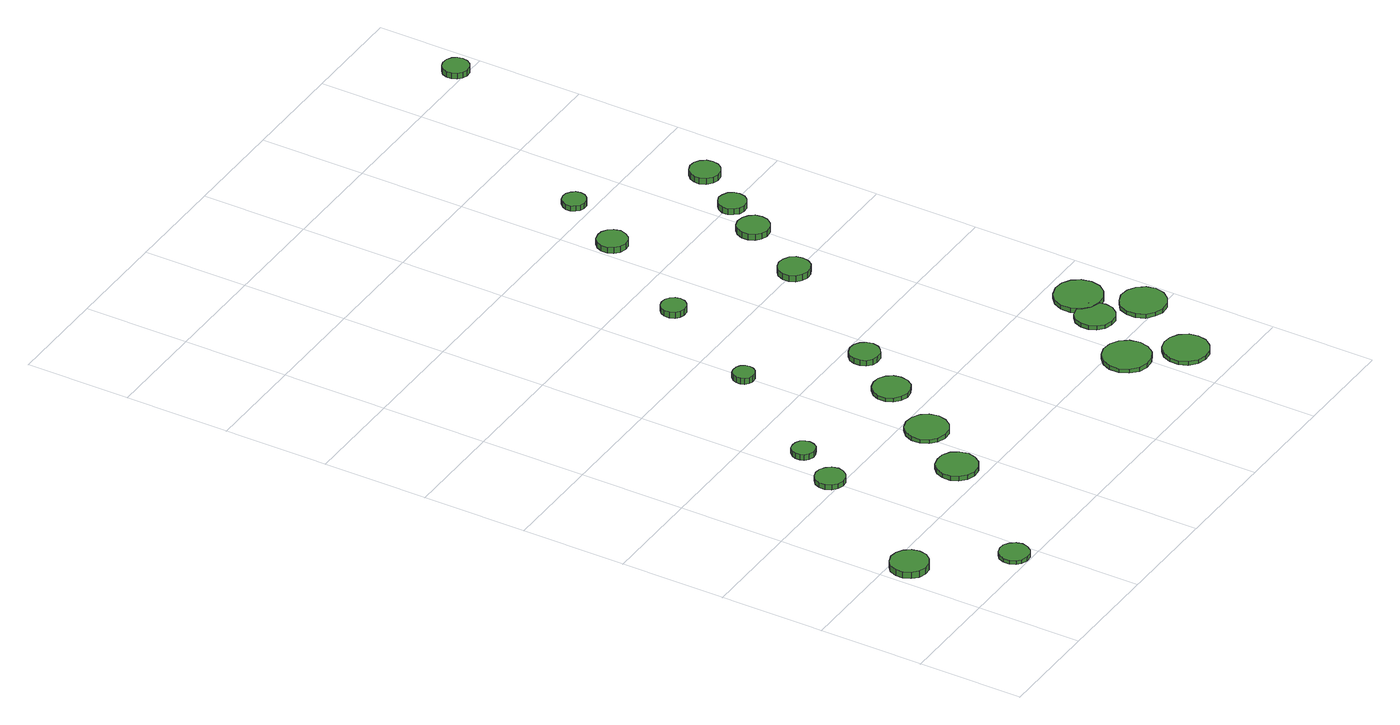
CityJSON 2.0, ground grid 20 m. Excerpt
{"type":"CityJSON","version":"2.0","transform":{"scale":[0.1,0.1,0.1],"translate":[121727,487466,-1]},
"CityObjects":{
"tree1":{"type":"SolitaryVegetationObject","attributes":{"function":"something"},"geometry":[{"type":"MultiSurface","lod":"1","boundaries":[[[0,1,2,3,4,5,6,7,8,9,10,11,12,13,14]],[[15,16,17,18,19,20,21,22,23,24,25,26,27,28,29]],[[0,29,28,1]],[[1,28,27,2]],[[2,27,26,3]],[[3,26,25,4]],[[4,25,24,5]],[[5,24,23,6]],[[6,23,22,7]],[[7,22,21,8]],[[8,21,20,9]],[[9,20,19,10]],[[10,19,18,11]],[[11,18,17,12]],[[12,17,16,13]],[[13,16,15,14]],[[14,15,29,0]]]}]},
"tree2":{"type":"SolitaryVegetationObject","attributes":{"function":"something"},"geometry":[{"type":"MultiSurface","lod":"1","boundaries":[[[30,31,32,33,34,35,36,37,38,39,40,41,42,43,44]],[[45,46,47,48,49,50,51,52,53,54,55,56,57,58,59]],[[30,59,58,31]],[[31,58,57,32]],[[32,57,56,33]],[[33,56,55,34]],[[34,55,54,35]],[[35,54,53,36]],[[36,53,52,37]],[[37,52,51,38]],[[38,51,50,39]],[[39,50,49,40]],[[40,49,48,41]],[[41,48,47,42]],[[42,47,46,43]],[[43,46,45,44]],[[44,45,59,30]]]}]},
"tree3":{"type":"SolitaryVegetationObject","attributes":{"function":"something"},"geometry":[{"type":"MultiSurface","lod":"1","boundaries":[[[60,61,62,63,64,65,66,67,68,69,70,71,72,73,74]],[[75,76,77,78,79,80,81,82,83,84,85,86,87,88,89]],[[60,89,88,61]],[[61,88,87,62]],[[62,87,86,63]],[[63,86,85,64]],[[64,85,84,65]],[[65,84,83,66]],[[66,83,82,67]],[[67,82,81,68]],[[68,81,80,69]],[[69,80,79,70]],[[70,79,78,71]],[[71,78,77,72]],[[72,77,76,73]],[[73,76,75,74]],[[74,75,89,60]]]}]},
"tree4":{"type":"SolitaryVegetationObject","attributes":{"function":"something"},"geometry":[{"type":"MultiSurface","lod":"1","boundaries":[[[90,91,92,93,94,95,96,97,98,99,100,101,102,103,104]],[[105,106,107,108,109,110,111,112,113,114,115,116,117,118,119]],[[90,119,118,91]],[[91,118,117,92]],[[92,117,116,93]],[[93,116,115,94]],[[94,115,114,95]],[[95,114,113,96]],[[96,113,112,97]],[[97,112,111,98]],[[98,111,110,99]],[[99,110,109,100]],[[100,109,108,101]],[[101,108,107,102]],[[102,107,106,103]],[[103,106,105,104]],[[104,105,119,90]]]}]},
"tree5":{"type":"SolitaryVegetationObject","attributes":{"function":"something"},"geometry":[{"type":"MultiSurface","lod":"1","boundaries":[[[120,121,122,123,124,125,126,127,128,129,130,131,132,133,134]],[[135,136,137,138,139,140,141,142,143,144,145,146,147,148,149]],[[120,149,148,121]],[[121,148,147,122]],[[122,147,146,123]],[[123,146,145,124]],[[124,145,144,125]],[[125,144,143,126]],[[126,143,142,127]],[[127,142,141,128]],[[128,141,140,129]],[[129,140,139,130]],[[130,139,138,131]],[[131,138,137,132]],[[132,137,136,133]],[[133,136,135,134]],[[134,135,149,120]]]}]},
"tree6":{"type":"SolitaryVegetationObject","attributes":{"function":"something"},"geometry":[{"type":"MultiSurface","lod":"1","boundaries":[[[150,151,152,153,154,155,156,157,158,159,160,161,162,163,164]],[[165,166,167,168,169,170,171,172,173,174,175,176,177,178,179]],[[150,179,178,151]],[[151,178,177,152]],[[152,177,176,153]],[[153,176,175,154]],[[154,175,174,155]],[[155,174,173,156]],[[156,173,172,157]],[[157,172,171,158]],[[158,171,170,159]],[[159,170,169,160]],[[160,169,168,161]],[[161,168,167,162]],[[162,167,166,163]],[[163,166,165,164]],[[164,165,179,150]]]}]},
"tree7":{"type":"SolitaryVegetationObject","attributes":{"function":"something"},"geometry":[{"type":"MultiSurface","lod":"1","boundaries":[[[180,181,182,183,184,185,186,187,188,189,190,191,192,193,194]],[[195,196,197,198,199,200,201,202,203,204,205,206,207,208,209]],[[180,209,208,181]],[[181,208,207,182]],[[182,207,206,183]],[[183,206,205,184]],[[184,205,204,185]],[[185,204,203,186]],[[186,203,202,187]],[[187,202,201,188]],[[188,201,200,189]],[[189,200,199,190]],[[190,199,198,191]],[[191,198,197,192]],[[192,197,196,193]],[[193,196,195,194]],[[194,195,209,180]]]}]},
"tree8":{"type":"SolitaryVegetationObject","attributes":{"function":"something"},"geometry":[{"type":"MultiSurface","lod":"1","boundaries":[[[210,211,212,213,214,215,216,217,218,219,220,221,222,223,224]],[[225,226,227,228,229,230,231,232,233,234,235,236,237,238,239]],[[210,239,238,211]],[[211,238,237,212]],[[212,237,236,213]],[[213,236,235,214]],[[214,235,234,215]],[[215,234,233,216]],[[216,233,232,217]],[[217,232,231,218]],[[218,231,230,219]],[[219,230,229,220]],[[220,229,228,221]],[[221,228,227,222]],[[222,227,226,223]],[[223,226,225,224]],[[224,225,239,210]]]}]},
"tree9":{"type":"SolitaryVegetationObject","attributes":{"function":"something"},"geometry":[{"type":"MultiSurface","lod":"1","boundaries":[[[240,241,242,243,244,245,246,247,248,249,250,251,252,253,254]],[[255,256,257,258,259,260,261,262,263,264,265,266,267,268,269]],[[240,269,268,241]],[[241,268,267,242]],[[242,267,266,243]],[[243,266,265,244]],[[244,265,264,245]],[[245,264,263,246]],[[246,263,262,247]],[[247,262,261,248]],[[248,261,260,249]],[[249,260,259,250]],[[250,259,258,251]],[[251,258,257,252]],[[252,257,256,253]],[[253,256,255,254]],[[254,255,269,240]]]}]},
"tree10":{"type":"SolitaryVegetationObject","attributes":{"function":"something"},"geometry":[{"type":"MultiSurface","lod":"1","boundaries":[[[270,271,272,273,274,275,276,277,278,279,280,281,282,283,284]],[[285,286,287,288,289,290,291,292,293,294,295,296,297,298,299]],[[270,299,298,271]],[[271,298,297,272]],[[272,297,296,273]],[[273,296,295,274]],[[274,295,294,275]],[[275,294,293,276]],[[276,293,292,277]],[[277,292,291,278]],[[278,291,290,279]],[[279,290,289,280]],[[280,289,288,281]],[[281,288,287,282]],[[282,287,286,283]],[[283,286,285,284]],[[284,285,299,270]]]}]},
"tree11":{"type":"SolitaryVegetationObject","attributes":{"function":"something"},"geometry":[{"type":"MultiSurface","lod":"1","boundaries":[[[300,301,302,303,304,305,306,307,308,309,310,311,312,313,314]],[[315,316,317,318,319,320,321,322,323,324,325,326,327,328,329]],[[300,329,328,301]],[[301,328,327,302]],[[302,327,326,303]],[[303,326,325,304]],[[304,325,324,305]],[[305,324,323,306]],[[306,323,322,307]],[[307,322,321,308]],[[308,321,320,309]],[[309,320,319,310]],[[310,319,318,311]],[[311,318,317,312]],[[312,317,316,313]],[[313,316,315,314]],[[314,315,329,300]]]}]},
"tree12":{"type":"SolitaryVegetationObject","attributes":{"function":"something"},"geometry":[{"type":"MultiSurface","lod":"1","boundaries":[[[330,331,332,333,334,335,336,337,338,339,340,341,342,343,344]],[[345,346,347,348,349,350,351,352,353,354,355,356,357,358,359]],[[330,359,358,331]],[[331,358,357,332]],[[332,357,356,333]],[[333,356,355,334]],[[334,355,354,335]],[[335,354,353,336]],[[336,353,352,337]],[[337,352,351,338]],[[338,351,350,339]],[[339,350,349,340]],[[340,349,348,341]],[[341,348,347,342]],[[342,347,346,343]],[[343,346,345,344]],[[344,345,359,330]]]}]},
"tree13":{"type":"SolitaryVegetationObject","attributes":{"function":"something"},"geometry":[{"type":"MultiSurface","lod":"1","boundaries":[[[360,361,362,363,364,365,366,367,368,369,370,371,372,373,374]],[[375,376,377,378,379,380,381,382,383,384,385,386,387,388,389]],[[360,389,388,361]],[[361,388,387,362]],[[362,387,386,363]],[[363,386,385,364]],[[364,385,384,365]],[[365,384,383,366]],[[366,383,382,367]],[[367,382,381,368]],[[368,381,380,369]],[[369,380,379,370]],[[370,379,378,371]],[[371,378,377,372]],[[372,377,376,373]],[[373,376,375,374]],[[374,375,389,360]]]}]},
"tree14":{"type":"SolitaryVegetationObject","attributes":{"function":"something"},"geometry":[{"type":"MultiSurface","lod":"1","boundaries":[[[390,391,392,393,394,395,396,397,398,399,400,401,402,403,404]],[[405,406,407,408,409,410,411,412,413,414,415,416,417,418,419]],[[390,419,418,391]],[[391,418,417,392]],[[392,417,416,393]],[[393,416,415,394]],[[394,415,414,395]],[[395,414,413,396]],[[396,413,412,397]],[[397,412,411,398]],[[398,411,410,399]],[[399,410,409,400]],[[400,409,408,401]],[[401,408,407,402]],[[402,407,406,403]],[[403,406,405,404]],[[404,405,419,390]]]}]},
"tree15":{"type":"SolitaryVegetationObject","attributes":{"function":"something"},"geometry":[{"type":"MultiSurface","lod":"1","boundaries":[[[420,421,422,423,424,425,426,427,428,429,430,431,432,433,434]],[[435,436,437,438,439,440,441,442,443,444,445,446,447,448,449]],[[420,449,448,421]],[[421,448,447,422]],[[422,447,446,423]],[[423,446,445,424]],[[424,445,444,425]],[[425,444,443,426]],[[426,443,442,427]],[[427,442,441,428]],[[428,441,440,429]],[[429,440,439,430]],[[430,439,438,431]],[[431,438,437,432]],[[432,437,436,433]],[[433,436,435,434]],[[434,435,449,420]]]}]},
"tree16":{"type":"SolitaryVegetationObject","attributes":{"function":"something"},"geometry":[{"type":"MultiSurface","lod":"1","boundaries":[[[450,451,452,453,454,455,456,457,458,459,460,461,462,463,464]],[[465,466,467,468,469,470,471,472,473,474,475,476,477,478,479]],[[450,479,478,451]],[[451,478,477,452]],[[452,477,476,453]],[[453,476,475,454]],[[454,475,474,455]],[[455,474,473,456]],[[456,473,472,457]],[[457,472,471,458]],[[458,471,470,459]],[[459,470,469,460]],[[460,469,468,461]],[[461,468,467,462]],[[462,467,466,463]],[[463,466,465,464]],[[464,465,479,450]]]}]},
"tree17":{"type":"SolitaryVegetationObject","attributes":{"function":"something"},"geometry":[{"type":"MultiSurface","lod":"1","boundaries":[[[480,481,482,483,484,485,486,487,488,489,490,491,492,493,494]],[[495,496,497,498,499,500,501,502,503,504,505,506,507,508,509]],[[480,509,508,481]],[[481,508,507,482]],[[482,507,506,483]],[[483,506,505,484]],[[484,505,504,485]],[[485,504,503,486]],[[486,503,502,487]],[[487,502,501,488]],[[488,501,500,489]],[[489,500,499,490]],[[490,499,498,491]],[[491,498,497,492]],[[492,497,496,493]],[[493,496,495,494]],[[494,495,509,480]]]}]},
"tree18":{"type":"SolitaryVegetationObject","attributes":{"function":"something"},"geometry":[{"type":"MultiSurface","lod":"1","boundaries":[[[510,511,512,513,514,515,516,517,518,519,520,521,522,523,524]],[[525,526,527,528,529,530,531,532,533,534,535,536,537,538,539]],[[510,539,538,511]],[[511,538,537,512]],[[512,537,536,513]],[[513,536,535,514]],[[514,535,534,515]],[[515,534,533,516]],[[516,533,532,517]],[[517,532,531,518]],[[518,531,530,519]],[[519,530,529,520]],[[520,529,528,521]],[[521,528,527,522]],[[522,527,526,523]],[[523,526,525,524]],[[524,525,539,510]]]}]},
"tree19":{"type":"SolitaryVegetationObject","attributes":{"function":"something"},"geometry":[{"type":"MultiSurface","lod":"1","boundaries":[[[540,541,542,543,544,545,546,547,548,549,550,551,552,553,554]],[[555,556,557,558,559,560,561,562,563,564,565,566,567,568,569]],[[540,569,568,541]],[[541,568,567,542]],[[542,567,566,543]],[[543,566,565,544]],[[544,565,564,545]],[[545,564,563,546]],[[546,563,562,547]],[[547,562,561,548]],[[548,561,560,549]],[[549,560,559,550]],[[550,559,558,551]],[[551,558,557,552]],[[552,557,556,553]],[[553,556,555,554]],[[554,555,569,540]]]}]},
"tree20":{"type":"SolitaryVegetationObject","attributes":{"function":"something"},"geometry":[{"type":"MultiSurface","lod":"1","boundaries":[[[570,571,572,573,574,575,576,577,578,579,580,581,582,583,584]],[[585,586,587,588,589,590,591,592,593,594,595,596,597,598,599]],[[570,599,598,571]],[[571,598,597,572]],[[572,597,596,573]],[[573,596,595,574]],[[574,595,594,575]],[[575,594,593,576]],[[576,593,592,577]],[[577,592,591,578]],[[578,591,590,579]],[[579,590,589,580]],[[580,589,588,581]],[[581,588,587,582]],[[582,587,586,583]],[[583,586,585,584]],[[584,585,599,570]]]}]},
"tree21":{"type":"SolitaryVegetationObject","attributes":{"function":"something"},"geometry":[{"type":"MultiSurface","lod":"1","boundaries":[[[600,601,602,603,604,605,606,607,608,609,610,611,612,613,614]],[[615,616,617,618,619,620,621,622,623,624,625,626,627,628,629]],[[600,629,628,601]],[[601,628,627,602]],[[602,627,626,603]],[[603,626,625,604]],[[604,625,624,605]],[[605,624,623,606]],[[606,623,622,607]],[[607,622,621,608]],[[608,621,620,609]],[[609,620,619,610]],[[610,619,618,611]],[[611,618,617,612]],[[612,617,616,613]],[[613,616,615,614]],[[614,615,629,600]]]}]},
"tree22":{"type":"SolitaryVegetationObject","attributes":{"function":"something"},"geometry":[{"type":"MultiSurface","lod":"1","boundaries":[[[630,631,632,633,634,635,636,637,638,639,640,641,642,643,644]],[[645,646,647,648,649,650,651,652,653,654,655,656,657,658,659]],[[630,659,658,631]],[[631,658,657,632]],[[632,657,656,633]],[[633,656,655,634]],[[634,655,654,635]],[[635,654,653,636]],[[636,653,652,637]],[[637,652,651,638]],[[638,651,650,639]],[[639,650,649,640]],[[640,649,648,641]],[[641,648,647,642]],[[642,647,646,643]],[[643,646,645,644]],[[644,645,659,630]]]}]}
},
"vertices":[
[79,167,21],[76,181,21],[67,193,21],[54,200,21],[40,202,21],[26,197,21],[15,188,21],[9,174,21],[9,159,21],[15,146,21],[26,136,21],[40,131,21],[54,133,21],[67,140,21],[76,152,21],[76,152,8],[67,140,8],[54,133,8],[40,131,8],[26,136,8],[15,146,8],[9,159,8],[9,174,8],[15,188,8],[26,197,8],[40,202,8],[54,200,8],[67,193,8],[76,181,8],[79,167,8],
[197,29,15],[194,40,15],[187,50,15],[177,56,15],[166,57,15],[154,53,15],[146,46,15],[141,35,15],[141,23,15],[146,12,15],[154,5,15],[166,1,15],[177,2,15],[187,8,15],[194,18,15],[194,18,7],[187,8,7],[177,2,7],[166,1,7],[154,5,7],[146,12,7],[141,23,7],[141,35,7],[146,46,7],[154,53,7],[166,57,7],[177,56,7],[187,50,7],[194,40,7],[197,29,7],
[231,420,17],[228,432,17],[221,441,17],[211,447,17],[200,448,17],[189,445,17],[180,437,17],[175,426,17],[175,415,17],[180,404,17],[189,396,17],[200,393,17],[211,394,17],[221,400,17],[228,409,17],[228,409,7],[221,400,7],[211,394,7],[200,393,7],[189,396,7],[180,404,7],[175,415,7],[175,426,7],[180,437,7],[189,445,7],[200,448,7],[211,447,7],[221,441,7],[228,432,7],[231,420,7],
[274,504,18],[272,512,18],[267,520,18],[259,524,18],[250,525,18],[241,523,18],[234,516,18],[231,508,18],[231,499,18],[234,491,18],[241,485,18],[250,482,18],[259,483,18],[267,487,18],[272,495,18],[272,495,7],[267,487,7],[259,483,7],[250,482,7],[241,485,7],[234,491,7],[231,499,7],[231,508,7],[234,516,7],[241,523,7],[250,525,7],[259,524,7],[267,520,7],[272,512,7],[274,504,7],
[386,250,16],[382,266,16],[373,279,16],[359,287,16],[343,288,16],[328,284,16],[316,273,16],[310,258,16],[310,242,16],[316,228,16],[328,217,16],[343,212,16],[359,214,16],[373,222,16],[382,235,16],[382,235,7],[373,222,7],[359,214,7],[343,212,7],[328,217,7],[316,228,7],[310,242,7],[310,258,7],[316,273,7],[328,284,7],[343,288,7],[359,287,7],[373,279,7],[382,266,7],[386,250,7],
[460,354,15],[456,371,15],[447,384,15],[432,392,15],[416,394,15],[400,389,15],[388,378,15],[381,363,15],[381,346,15],[388,331,15],[400,320,15],[416,315,15],[432,316,15],[447,325,15],[456,338,15],[456,338,7],[447,325,7],[432,316,7],[416,315,7],[400,320,7],[388,331,7],[381,346,7],[381,363,7],[388,378,7],[400,389,7],[416,394,7],[432,392,7],[447,384,7],[456,371,7],[460,354,7],
[411,706,25],[409,714,25],[404,721,25],[397,725,25],[388,726,25],[380,724,25],[374,718,25],[371,710,25],[371,702,25],[374,694,25],[380,689,25],[388,686,25],[397,687,25],[404,691,25],[409,698,25],[409,698,13],[404,691,13],[397,687,13],[388,686,13],[380,689,13],[374,694,13],[371,702,13],[371,710,13],[374,718,13],[380,724,13],[388,726,13],[397,725,13],[404,721,13],[409,714,13],[411,706,13],
[529,470,15],[526,484,15],[518,495,15],[505,503,15],[491,504,15],[477,500,15],[466,490,15],[460,477,15],[460,462,15],[466,449,15],[477,440,15],[491,435,15],[505,437,15],[518,444,15],[526,456,15],[526,456,7],[518,444,7],[505,437,7],[491,435,7],[477,440,7],[466,449,7],[460,462,7],[460,477,7],[466,490,7],[477,500,7],[491,504,7],[505,503,7],[518,495,7],[526,484,7],[529,470,7],
[589,563,18],[586,574,18],[579,584,18],[569,590,18],[557,591,18],[546,587,18],[537,579,18],[533,569,18],[533,557,18],[537,546,18],[546,538,18],[557,535,18],[569,536,18],[579,542,18],[586,551,18],[586,551,7],[579,542,7],[569,536,7],[557,535,7],[546,538,7],[537,546,7],[533,557,7],[533,569,7],[537,579,7],[546,587,7],[557,591,7],[569,590,7],[579,584,7],[586,574,7],[589,563,7],
[531,917,23],[529,926,23],[523,934,23],[515,939,23],[505,940,23],[496,937,23],[489,931,23],[485,922,23],[485,912,23],[489,903,23],[496,897,23],[505,894,23],[515,895,23],[523,900,23],[529,907,23],[529,907,11],[523,900,11],[515,895,11],[505,894,11],[496,897,11],[489,903,11],[485,912,11],[485,922,11],[489,931,11],[496,937,11],[505,940,11],[515,939,11],[523,934,11],[529,926,11],[531,917,11],
[832,168,15],[828,187,15],[817,202,15],[801,211,15],[782,213,15],[765,207,15],[751,195,15],[743,178,15],[743,159,15],[751,142,15],[765,129,15],[782,124,15],[801,126,15],[817,135,15],[828,150,15],[828,150,7],[817,135,7],[801,126,7],[782,124,7],[765,129,7],[751,142,7],[743,159,7],[743,178,7],[751,195,7],[765,207,7],[782,213,7],[801,211,7],[817,202,7],[828,187,7],[832,168,7],
[900,91,15],[897,108,15],[886,123,15],[871,131,15],[854,133,15],[837,128,15],[824,116,15],[817,100,15],[817,82,15],[824,66,15],[837,54,15],[854,49,15],[871,51,15],[886,60,15],[897,74,15],[897,74,7],[886,60,7],[871,51,7],[854,49,7],[837,54,7],[824,66,7],[817,82,7],[817,100,7],[824,116,7],[837,128,7],[854,133,7],[871,131,7],[886,123,7],[897,108,7],[900,91,7],
[902,279,15],[899,294,15],[890,306,15],[877,314,15],[862,315,15],[847,311,15],[836,301,15],[830,287,15],[830,272,15],[836,258,15],[847,247,15],[862,243,15],[877,244,15],[890,252,15],[899,264,15],[899,264,7],[890,252,7],[877,244,7],[862,243,7],[847,247,7],[836,258,7],[830,272,7],[830,287,7],[836,301,7],[847,311,7],[862,315,7],[877,314,7],[890,306,7],[899,294,7],[902,279,7],
[742,795,26],[740,807,26],[733,817,26],[722,823,26],[710,825,26],[698,821,26],[689,813,26],[684,801,26],[684,789,26],[689,778,26],[698,770,26],[710,766,26],[722,767,26],[733,773,26],[740,783,26],[740,783,13],[733,773,13],[722,767,13],[710,766,13],[698,770,13],[689,778,13],[684,789,13],[684,801,13],[689,813,13],[698,821,13],[710,825,13],[722,823,13],[733,817,13],[740,807,13],[742,795,13],
[662,1115,19],[659,1127,19],[652,1136,19],[642,1142,19],[631,1143,19],[619,1140,19],[611,1132,19],[606,1121,19],[606,1109,19],[611,1099,19],[619,1091,19],[631,1087,19],[642,1088,19],[652,1094,19],[659,1104,19],[659,1104,7],[652,1094,7],[642,1088,7],[631,1087,7],[619,1091,7],[611,1099,7],[606,1109,7],[606,1121,7],[611,1132,7],[619,1140,7],[631,1143,7],[642,1142,7],[652,1136,7],[659,1127,7],[662,1115,7],
[948,334,16],[944,353,16],[933,368,16],[917,377,16],[899,379,16],[881,373,16],[867,361,16],[859,344,16],[859,325,16],[867,308,16],[881,296,16],[899,290,16],[917,292,16],[933,301,16],[944,316,16],[944,316,7],[933,301,7],[917,292,7],[899,290,7],[881,296,7],[867,308,7],[859,325,7],[859,344,7],[867,361,7],[881,373,7],[899,379,7],[917,377,7],[933,368,7],[944,353,7],[948,334,7],
[988,229,15],[984,246,15],[973,260,15],[958,269,15],[940,271,15],[924,265,15],[910,254,15],[903,237,15],[903,220,15],[910,203,15],[924,192,15],[940,186,15],[958,188,15],[973,197,15],[984,211,15],[984,211,7],[973,197,7],[958,188,7],[940,186,7],[924,192,7],[910,203,7],[903,220,7],[903,237,7],[910,254,7],[924,265,7],[940,271,7],[958,269,7],[973,260,7],[984,246,7],[988,229,7],
[824,926,19],[822,938,19],[814,948,19],[804,954,19],[791,956,19],[779,952,19],[770,944,19],[765,932,19],[765,920,19],[770,908,19],[779,900,19],[791,896,19],[804,898,19],[814,904,19],[822,914,19],[822,914,7],[814,904,7],[804,898,7],[791,896,7],[779,900,7],[770,908,7],[765,920,7],[765,932,7],[770,944,7],[779,952,7],[791,956,7],[804,954,7],[814,948,7],[822,938,7],[824,926,7],
[727,1234,19],[725,1243,19],[719,1250,19],[711,1255,19],[702,1256,19],[693,1253,19],[687,1247,19],[683,1238,19],[683,1229,19],[687,1221,19],[693,1215,19],[702,1212,19],[711,1213,19],[719,1217,19],[725,1225,19],[725,1225,8],[719,1217,8],[711,1213,8],[702,1212,8],[693,1215,8],[687,1221,8],[683,1229,8],[683,1238,8],[687,1247,8],[693,1253,8],[702,1256,8],[711,1255,8],[719,1250,8],[725,1243,8],[727,1234,8],
[866,996,18],[864,1006,18],[858,1015,18],[848,1020,18],[838,1022,18],[828,1018,18],[820,1011,18],[815,1001,18],[815,990,18],[820,981,18],[828,973,18],[838,970,18],[848,971,18],[858,977,18],[864,985,18],[864,985,6],[858,977,6],[848,971,6],[838,970,6],[828,973,6],[820,981,6],[815,990,6],[815,1001,6],[820,1011,6],[828,1018,6],[838,1022,6],[848,1020,6],[858,1015,6],[864,1006,6],[866,996,6],
[927,1086,18],[925,1097,18],[918,1107,18],[908,1113,18],[896,1114,18],[885,1110,18],[876,1102,18],[871,1091,18],[871,1080,18],[876,1069,18],[885,1061,18],[896,1057,18],[908,1059,18],[918,1065,18],[925,1074,18],[925,1074,6],[918,1065,6],[908,1059,6],[896,1057,6],[885,1061,6],[876,1069,6],[871,1080,6],[871,1091,6],[876,1102,6],[885,1110,6],[896,1114,6],[908,1113,6],[918,1107,6],[925,1097,6],[927,1086,6],
[969,1615,25],[967,1625,25],[961,1633,25],[952,1638,25],[941,1639,25],[932,1636,25],[924,1629,25],[920,1620,25],[920,1610,25],[924,1600,25],[932,1594,25],[941,1590,25],[952,1591,25],[961,1597,25],[967,1605,25],[967,1605,13],[961,1597,13],[952,1591,13],[941,1590,13],[932,1594,13],[924,1600,13],[920,1610,13],[920,1620,13],[924,1629,13],[932,1636,13],[941,1639,13],[952,1638,13],[961,1633,13],[967,1625,13],[969,1615,13]
]}
